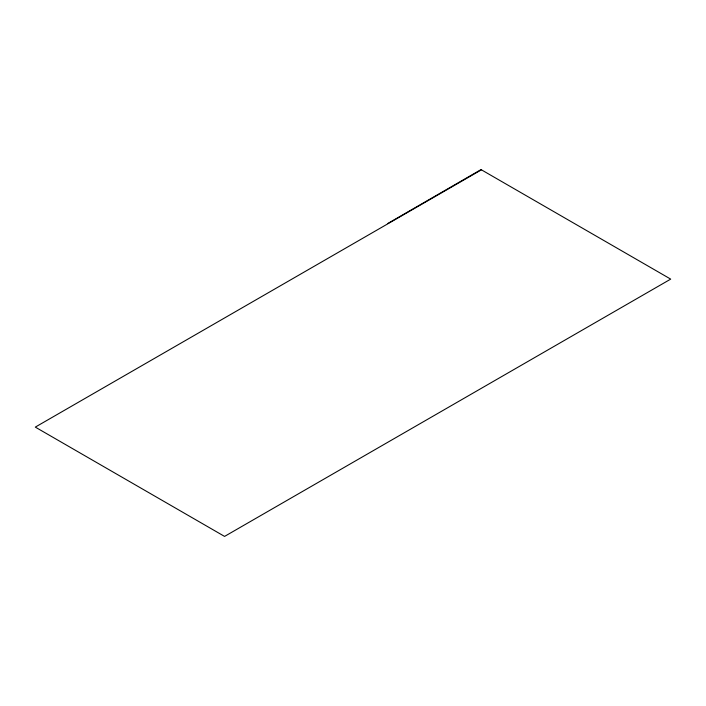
<?xml version="1.0" encoding="UTF-8"?>
<svg xmlns="http://www.w3.org/2000/svg" width="706" height="706" viewBox="0 0 706 706"><rect width="100%" height="100%" fill="white"/><g stroke="black" fill="none" stroke-linecap="round" stroke-linejoin="round"><path stroke-width="1.06" d="M387.576 223.608L481.024 169.59L670.7 279.117L224.57 536.41L35.3 427.112L481.43 169.828"/></g></svg>
